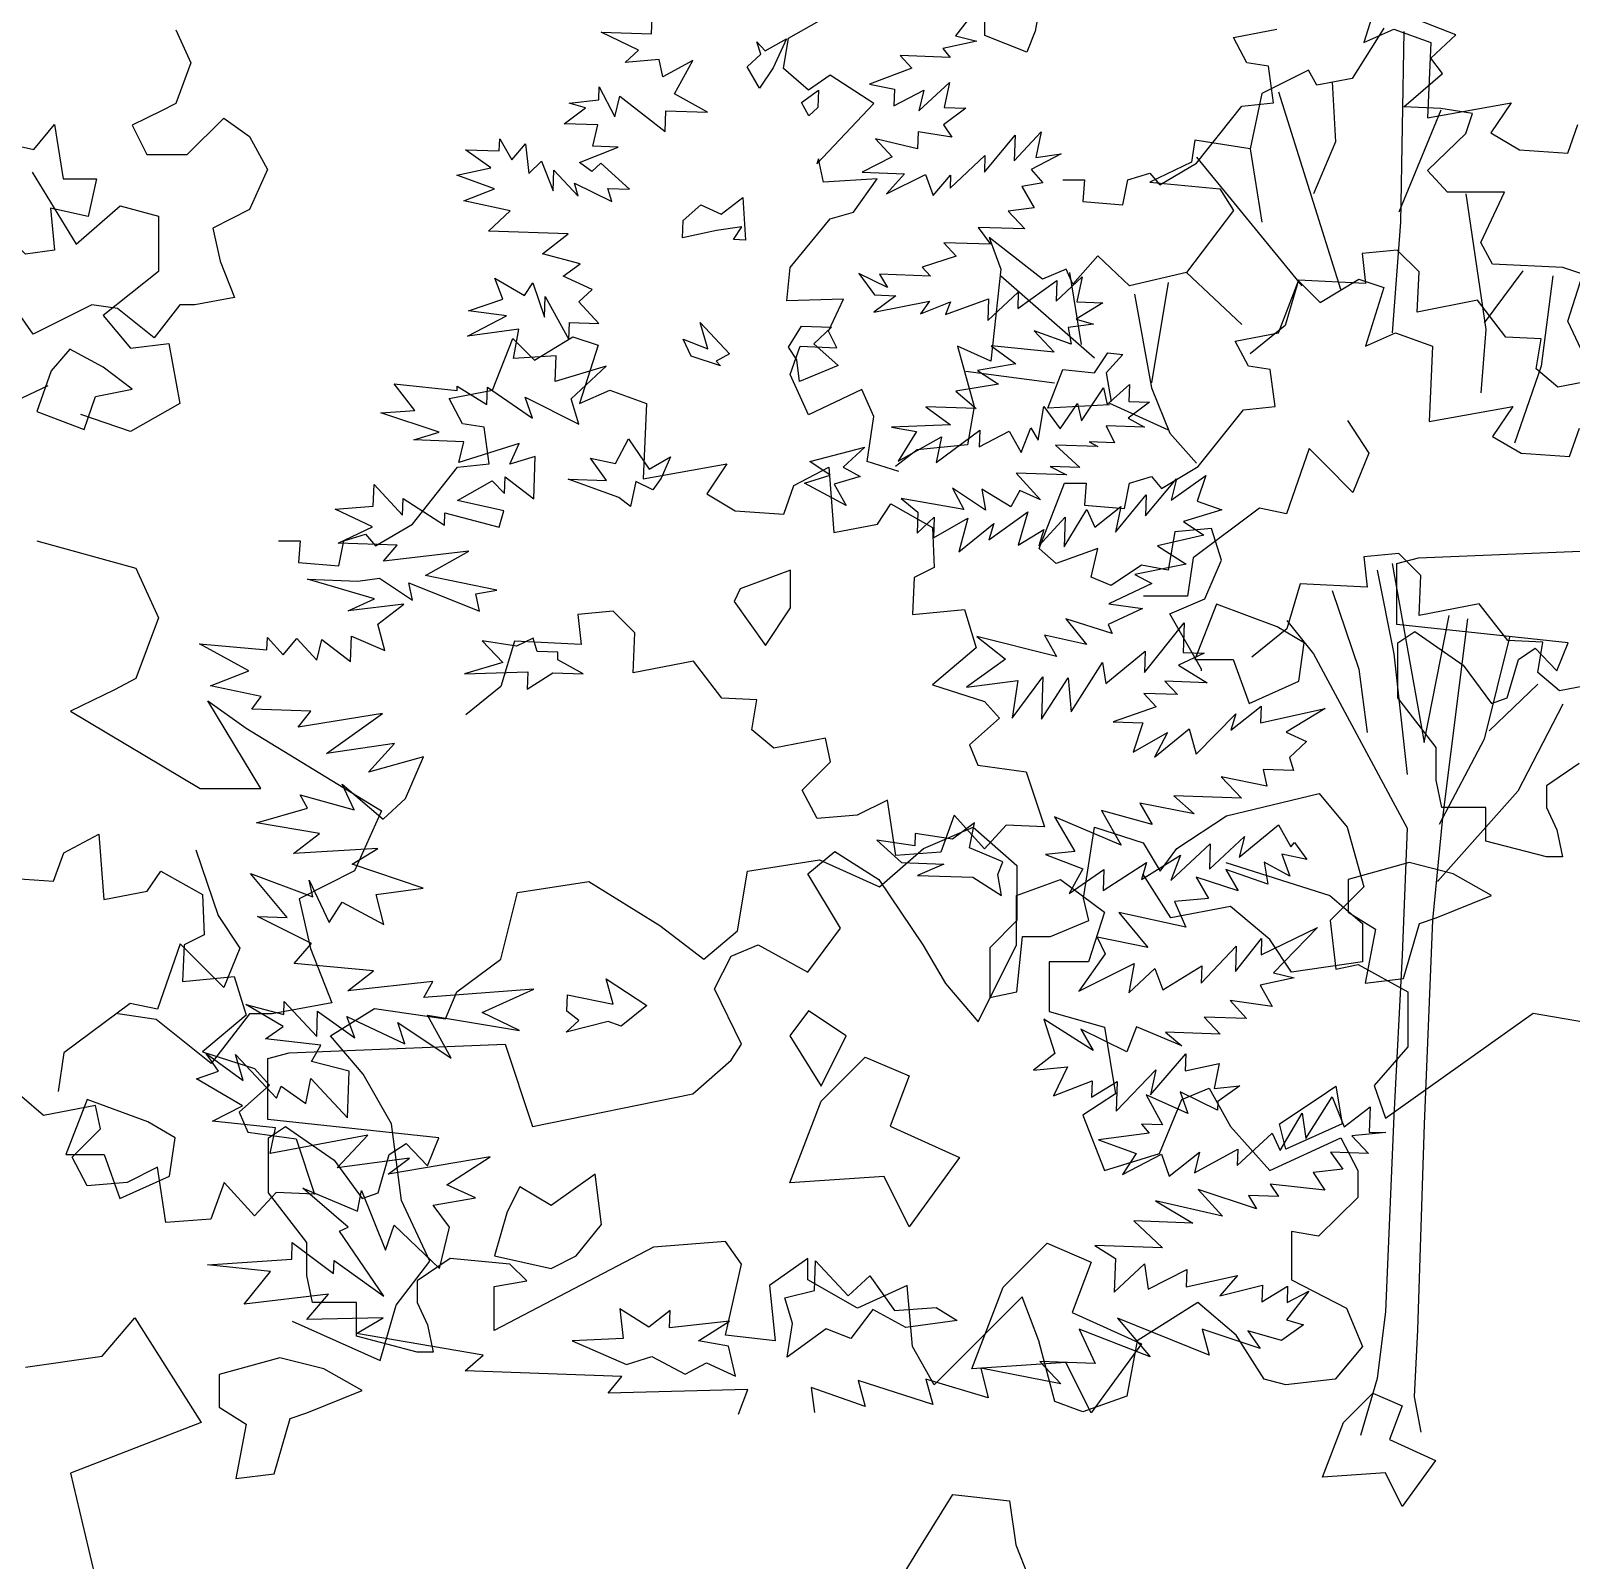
# Model space of a CAD drawing. Header units: inches. Extents: x 11.9 to 85.3, y 21.1 to 37.4.
# Drawn here: x 23.137 to 23.573, y 23.343 to 23.7758 of the extents above; entities that cross this region are included whole.
import ezdxf

# ---------------------------------------------------------------- set-up
doc = ezdxf.new("R2010")
doc.units = ezdxf.units.IN
doc.header["$MEASUREMENT"] = 0
doc.layers.add('CAY', color=94, linetype='Continuous')
doc.layers.add('CAY-3', color=61, linetype='Continuous')

# ---------------------------------------------------------------- blocks, each defined once
blk = doc.blocks.new('A$C76451831')
at = {"layer": 'CAY'}
for p, q in [((3764.02, 1772.81), (3822.39, 1786.97)), ((3822.39, 1786.97), (3840.08, 1765.74)), ((3732.77, 1752.17), (3764.02, 1772.81)), ((3572.98, 1752.17), (3604.23, 1765.74)), ((3604.23, 1765.74), (3631.94, 1741.55)), ((3673.8, 1720.91), (3680.88, 1765.74)), ((3680.88, 1765.74), (3711.54, 1755.71)), ((3840.08, 1765.74), (3850.69, 1727.98)), ((3545.27, 1727.98), (3572.98, 1752.17)), ((3711.54, 1755.71), (3722.15, 1738.01)), ((3722.15, 1738.01), (3732.77, 1752.17)), ((3462.13, 1738.01), (3507.53, 1745.09)), ((3507.53, 1745.09), (3545.27, 1727.98)), ((3631.94, 1741.55), (3631.94, 1706.75)), ((3317.08, 1724.45), (3361.89, 1731.52)), ((3361.89, 1731.52), (3406.71, 1703.8)), ((3455.64, 1700.26), (3462.13, 1738.01)), ((3306.47, 1682.57), (3317.08, 1724.45)), ((3677.34, 1706.75), (3673.8, 1720.91)), ((3850.69, 1727.98), (3829.46, 1706.75)), ((3406.71, 1703.8), (3434.42, 1682.57)), ((3434.42, 1682.57), (3455.64, 1700.26)), ((3631.94, 1706.75), (3614.84, 1689.64)), ((3653.17, 1696.72), (3677.34, 1706.75)), ((3829.46, 1706.75), (3833, 1676.08)), ((3631.94, 1661.92), (3635.48, 1696.72)), ((3635.48, 1696.72), (3653.17, 1696.72)), ((3278.76, 1661.92), (3306.47, 1682.57)), ((3614.84, 1689.64), (3614.84, 1658.38)), ((3833, 1676.08), (3847.15, 1679.03)), ((3847.15, 1679.03), (3878.4, 1661.92)), ((3271.68, 1644.81), (3278.76, 1661.92)), ((3614.84, 1658.38), (3631.94, 1661.92)), ((3878.4, 1661.92), (3878.4, 1627.12)), ((3199.16, 1634.2), (3226.87, 1651.3)), ((3226.87, 1651.3), (3271.68, 1644.81)), ((3864.25, 1582.29), (3957.41, 1648.35)), ((3957.41, 1648.35), (4019.91, 1637.74)), ((3219.8, 1610.01), (3199.16, 1634.2)), ((3878.4, 1627.12), (3857.18, 1602.93)), ((3237.48, 1578.75), (3219.8, 1610.01)), ((3857.18, 1602.93), (3864.25, 1582.29)), ((3243.97, 1530.38), (3237.48, 1578.75)), ((3261.66, 1492.04), (3243.97, 1530.38)), ((3240.43, 1464.32), (3261.66, 1492.04)), ((3230.41, 1429.51), (3240.43, 1464.32)), ((3055.17, 1432.3), (3075.81, 1456.49)), ((3075.81, 1456.49), (3117.67, 1390.42)), ((3174.98, 1454.29), (3230.41, 1429.51)), ((3006.82, 1425.22), (3055.17, 1432.3)), ((3117.67, 1390.42), (3035.12, 1358.57)), ((3035.12, 1358.57), (3052.22, 1286.61)), ((5548, 886.89), (5533.78, 868.8)), ((5342.14, 870.05), (5342.52, 880.92)), ((5042.37, 872.71), (5051.8, 851.87)), ((5310.45, 871.16), (5342.14, 870.05)), ((5334.08, 859.91), (5310.45, 871.16)), ((5547.26, 865.61), (5525.8, 860.92)), ((5533.78, 868.8), (5547.26, 865.61)), ((5325.65, 852.04), (5334.08, 859.91)), ((5498.9, 856.42), (5506.33, 848.45)), ((5530.59, 855.31), (5498.9, 856.42)), ((5525.8, 860.92), (5530.59, 855.31)), ((5051.8, 851.87), (5042.37, 826.31)), ((5347.01, 854.01), (5325.65, 852.04)), ((5349.35, 843.05), (5347.01, 854.01)), ((5368.29, 853.27), (5349.35, 843.05)), ((5356.68, 832.37), (5368.29, 853.27)), ((5506.33, 848.45), (5479.7, 838.5)), ((5308.97, 828.6), (5309.25, 836.75)), ((5309.25, 836.75), (5319.01, 817.82)), ((5479.7, 838.5), (5495.44, 835.23)), ((5510.83, 821.55), (5530.03, 839.46)), ((5530.03, 839.46), (5526.76, 823.71)), ((5042.37, 826.31), (5033.32, 821.59)), ((5290.32, 826.53), (5308.97, 828.6)), ((5300.63, 823.45), (5290.32, 826.53)), ((5319.01, 817.82), (5322.19, 830.85)), ((5322.19, 830.85), (5350.86, 808.55)), ((5377.57, 820.76), (5356.68, 832.37)), ((5495.44, 835.23), (5495.08, 824.82)), ((5495.08, 824.82), (5514, 834.58)), ((5514, 834.58), (5510.83, 821.55)), ((5033.32, 821.59), (5014.85, 812.55)), ((5049.44, 794.06), (5072.63, 816.87)), ((5072.63, 816.87), (5088.75, 805.47)), ((5287.14, 813.49), (5300.63, 823.45)), ((5350.86, 808.55), (5351.32, 821.68)), ((5351.32, 821.68), (5377.57, 820.76)), ((5540.34, 823.24), (5526.38, 812.84)), ((5526.76, 823.71), (5540.34, 823.24)), ((5014.85, 812.55), (5023.89, 794.06)), ((5308.42, 812.75), (5287.14, 813.49)), ((5305.23, 799.26), (5308.42, 812.75)), ((5510.37, 808.42), (5509.99, 797.55)), ((5531.55, 804.96), (5510.37, 808.42)), ((5526.38, 812.84), (5531.55, 804.96)), ((5552.08, 782.93), (5571.47, 806.28)), ((5570.9, 789.98), (5587.86, 808.43)), ((5571.47, 806.28), (5570.9, 789.98)), ((5587.86, 808.43), (5584.57, 792.23)), ((5088.75, 805.47), (5100.15, 784.63)), ((5240.86, 785.64), (5224.94, 797.08)), ((5224.94, 797.08), (5246.21, 796.33)), ((5246.21, 796.33), (5246.48, 804.03)), ((5246.48, 804.03), (5254.17, 790.62)), ((5254.17, 790.62), (5262.68, 800.75)), ((5262.68, 800.75), (5264.75, 782.09)), ((5296.71, 789.13), (5321.07, 798.71)), ((5321.07, 798.71), (5305.23, 799.26)), ((5509.99, 797.55), (5483.48, 803.92)), ((5483.48, 803.92), (5493.96, 792.67)), ((5023.89, 794.06), (5049.44, 794.06)), ((5264.75, 782.09), (5272.73, 789.97)), ((5272.73, 789.97), (5280.23, 771.12)), ((5304.67, 783.41), (5296.71, 789.13)), ((5310.29, 788.66), (5304.67, 783.41)), ((5328.3, 772.16), (5310.29, 788.66)), ((5493.96, 792.67), (5475.04, 782.9)), ((5530.42, 772.81), (5552.44, 793.35)), ((5552.44, 793.35), (5552.08, 782.93)), ((5600.51, 794.39), (5581.59, 784.62)), ((5584.57, 792.23), (5600.51, 794.39)), ((4951.7, 782.9), (4979.41, 737.48)), ((5100.15, 784.63), (5088.75, 759.46)), ((5219.39, 780.95), (5240.86, 785.64)), ((5243.11, 772.42), (5219.39, 780.95)), ((5280.23, 771.12), (5280.68, 784.25)), ((5280.68, 784.25), (5295.97, 767.85)), ((5475.04, 782.9), (5501.74, 781.97)), ((5501.74, 781.97), (5490.42, 769.22)), ((5490.42, 769.22), (5514.87, 781.51)), ((5514.87, 781.51), (5519.84, 768.19)), ((5519.84, 768.19), (5530.71, 780.96)), ((5530.71, 780.96), (5530.42, 772.81)), ((5581.59, 784.62), (5589, 776.2)), ((5223.82, 764.93), (5243.11, 772.42)), ((5295.97, 767.85), (5293.54, 776.09)), ((5293.54, 776.09), (5317.15, 764.39)), ((5314.72, 772.64), (5328.3, 772.16)), ((5317.15, 764.39), (5314.72, 772.64)), ((5589, 776.2), (5575.78, 773.95)), ((5575.78, 773.95), (5583.47, 760.53)), ((4979.41, 737.48), (5007.12, 761.66)), ((5007.12, 761.66), (5031.3, 755.18)), ((5088.75, 759.46), (5065.56, 747.66)), ((5253.05, 758.47), (5223.82, 764.93)), ((5239.46, 745.8), (5253.05, 758.47)), ((5583.47, 760.53), (5567.08, 758.38)), ((5567.08, 758.38), (5577.56, 747.14)), ((5031.3, 755.18), (5031.3, 720.37)), ((5577.56, 747.14), (5548.14, 748.16)), ((5548.14, 748.16), (5555.93, 737.47)), ((5065.56, 747.66), (5070.27, 726.82)), ((5289.7, 744.04), (5239.46, 745.8)), ((5273.4, 731.46), (5289.7, 744.04)), ((5526.51, 738.49), (5534.37, 730.06)), ((5555.93, 737.47), (5526.51, 738.49)), ((5297.2, 725.19), (5273.4, 731.46)), ((5534.37, 730.06), (5512.83, 723.1)), ((5031.3, 720.37), (4996.51, 692.65)), ((5070.27, 726.82), (5079.31, 704.01)), ((5286.51, 717.41), (5297.2, 725.19)), ((5472.81, 719.06), (5482.76, 705.57)), ((5491.08, 710.26), (5472.81, 719.06)), ((5512.83, 723.1), (5518.07, 717.48)), ((4952.35, 680.81), (4931.52, 710.7)), ((5248.39, 702.87), (5243.42, 716.19)), ((5243.42, 716.19), (5262.06, 705.11)), ((5262.06, 705.11), (5267.32, 713.09)), ((5267.32, 713.09), (5274.73, 691.52)), ((5304.79, 709.06), (5286.51, 717.41)), ((5296.36, 701.2), (5304.79, 709.06)), ((5518.07, 717.48), (5485.93, 718.6)), ((5485.93, 718.6), (5491.08, 710.26)), ((5573.09, 696.97), (5597.73, 714.7)), ((5597.27, 701.57), (5613.66, 716.86)), ((5597.73, 714.7), (5597.27, 701.57)), ((5613.66, 716.86), (5610.39, 701.11)), ((4989.3, 699.29), (4952.35, 680.81)), ((5005.42, 696.93), (4989.3, 699.29)), ((5044.72, 699.29), (5028.61, 678.45)), ((5054.16, 699.29), (5044.72, 699.29)), ((5079.31, 704.01), (5054.16, 699.29)), ((5226.83, 695.46), (5248.39, 702.87)), ((5274.73, 691.52), (5275.19, 704.66)), ((5275.19, 704.66), (5290.09, 677.39)), ((5309.03, 687.61), (5296.36, 701.2)), ((5496.34, 705.09), (5482.38, 694.7)), ((5482.38, 694.7), (5517.52, 701.63)), ((5482.76, 705.57), (5496.34, 705.09)), ((5517.52, 701.63), (5511.8, 693.67)), ((5511.8, 693.67), (5530.64, 701.17)), ((5527.64, 693.12), (5554.72, 703.05)), ((5530.64, 701.17), (5527.64, 693.12)), ((5554.25, 689.47), (5573.45, 707.39)), ((5554.72, 703.05), (5554.25, 689.47)), ((5573.45, 707.39), (5573.09, 696.97)), ((5626.69, 700.54), (5610.01, 690.24)), ((5610.39, 701.11), (5626.69, 700.54)), ((4996.51, 692.65), (5013.61, 672.01)), ((5028.61, 678.45), (5005.42, 696.93)), ((5226.28, 679.62), (5250.74, 692.36)), ((5250.74, 692.36), (5226.83, 695.46)), ((5610.01, 690.24), (5620.78, 687.15)), ((5258.6, 683.93), (5226.28, 679.62)), ((5255.24, 665.46), (5258.6, 683.93)), ((5290.09, 677.39), (5290.47, 688.25)), ((5290.47, 688.25), (5309.03, 687.61)), ((5606.74, 674.49), (5583.48, 683.01)), ((5583.48, 683.01), (5596.14, 669.42)), ((5620.78, 687.15), (5604.85, 684.98)), ((5604.85, 684.98), (5606.74, 674.49)), ((5013.61, 672.01), (5037.78, 674.95)), ((5037.78, 674.95), (5044.86, 637.2)), ((5596.14, 669.42), (5556.41, 673.53)), ((5556.41, 673.53), (5571.87, 662.11)), ((5282.04, 667.24), (5255.24, 665.46)), ((5281.47, 650.94), (5282.04, 667.24)), ((5313.53, 660.7), (5281.47, 650.94)), ((5291.51, 640.16), (5313.53, 660.7)), ((5571.87, 662.11), (5547.71, 657.97)), ((5547.71, 657.97), (5561, 649.34)), ((4917.76, 627.72), (4961.78, 648.56)), ((5179.91, 649.5), (5219.64, 645.39)), ((5192.92, 632.73), (5179.91, 649.5)), ((5219.64, 645.39), (5219.74, 648.11)), ((5219.74, 648.11), (5238.37, 636.58)), ((5238.37, 636.58), (5238.75, 647.45)), ((5238.75, 647.45), (5267.07, 627.87)), ((5262.55, 641.18), (5296.39, 624.13)), ((5267.07, 627.87), (5262.55, 641.18)), ((5561, 649.34), (5534.11, 644.84)), ((5534.11, 644.84), (5546.87, 633.97)), ((5613.22, 626.21), (5627.08, 647.03)), ((5627.08, 647.03), (5629.44, 636.52)), ((5629.44, 636.52), (5643.47, 649.18)), ((5643.47, 649.18), (5643.09, 638.31)), ((5044.86, 637.2), (5013.61, 619.51)), ((5171.57, 631.21), (5192.92, 632.73)), ((5296.39, 624.13), (5291.51, 640.16)), ((5515.19, 635.07), (5530.65, 623.65)), ((5546.87, 633.97), (5515.19, 635.07)), ((5586.05, 614.01), (5589.51, 635.2)), ((5589.51, 635.2), (5599.9, 621.24)), ((5599.9, 621.24), (5610.88, 637.17)), ((5610.88, 637.17), (5613.22, 626.21)), ((5656.22, 637.86), (5642.73, 627.9)), ((5643.09, 638.31), (5656.22, 637.86)), ((5013.61, 619.51), (4982.36, 630.13)), ((5208.3, 619.04), (5171.57, 631.21)), ((5530.65, 623.65), (5493.44, 622.23)), ((5493.44, 622.23), (5509.21, 619.42)), ((5575.36, 606.23), (5581.34, 621.88)), ((5581.34, 621.88), (5586.05, 614.01)), ((5628.96, 622.94), (5634.03, 612.34)), ((5652.95, 622.1), (5628.96, 622.94)), ((5642.73, 627.9), (5652.95, 622.1)), ((5192.27, 614.16), (5208.3, 619.04)), ((5223.95, 613.06), (5192.27, 614.16)), ((5220.78, 600.02), (5223.95, 613.06)), ((5509.21, 619.42), (5497.68, 600.78)), ((5497.68, 600.78), (5524.95, 616.15)), ((5521.67, 599.94), (5549.11, 620.29)), ((5524.95, 616.15), (5521.67, 599.94)), ((5549.11, 620.29), (5548.75, 609.88)), ((5548.75, 609.88), (5567.67, 619.64)), ((5567.67, 619.64), (5575.36, 606.23)), ((5618.19, 612.89), (5623.52, 609.98)), ((5634.03, 612.34), (5618.19, 612.89)), ((5258.8, 611.84), (5220.78, 600.02)), ((5252.91, 598.9), (5258.8, 611.84)), ((5268.94, 603.78), (5252.91, 598.9)), ((5268.01, 577.07), (5268.94, 603.78)), ((5596.82, 610.92), (5612.19, 596.78)), ((5623.52, 609.98), (5596.82, 610.92)), ((5603.87, 592.08), (5572.18, 593.19)), ((5572.18, 593.19), (5587.46, 576.34)), ((5612.19, 596.78), (5593.63, 597.43)), ((5593.63, 597.43), (5603.87, 592.08)), ((5166.8, 572.44), (5167.27, 586.02)), ((5167.27, 586.02), (5185.18, 566.81)), ((5219.94, 576.02), (5241.67, 588.41)), ((5241.67, 588.41), (5249.55, 580.43)), ((5249.55, 580.43), (5249.91, 590.84)), ((5249.91, 590.84), (5268.01, 577.07)), ((5552.79, 569.84), (5531.98, 583.71)), ((5531.98, 583.71), (5539.21, 570.31)), ((5568.73, 572), (5550.53, 583.07)), ((5550.53, 583.07), (5552.79, 569.84)), ((5653.72, 566.32), (5673.11, 589.67)), ((5669.92, 576.18), (5691.77, 591.73)), ((5673.11, 589.67), (5669.92, 576.18)), ((5691.77, 591.73), (5686.22, 575.61)), ((5185.18, 566.81), (5185.54, 577.23)), ((5185.54, 577.23), (5211.69, 560.45)), ((5249.17, 569.56), (5219.94, 576.02)), ((5499.57, 577.14), (5510.15, 568.61)), ((5539.21, 570.31), (5499.57, 577.14)), ((5574.52, 582.23), (5568.73, 572)), ((5587.46, 576.34), (5574.52, 582.23)), ((5634.78, 556.1), (5654.18, 579.45)), ((5654.18, 579.45), (5653.72, 566.32)), ((5686.22, 575.61), (5701.88, 570.07)), ((5142.71, 570.56), (5166.8, 572.44)), ((5166.34, 559.31), (5142.71, 570.56)), ((5211.69, 560.45), (5211.96, 568.14)), ((5211.96, 568.14), (5246.09, 559.24)), ((5246.09, 559.24), (5249.17, 569.56)), ((5510.15, 568.61), (5509.69, 555.48)), ((5509.69, 555.48), (5520.47, 565.53)), ((5520.47, 565.53), (5520.01, 552.4)), ((5520.01, 552.4), (5541.74, 564.79)), ((5541.74, 564.79), (5536.02, 543.68)), ((5554.86, 551.18), (5579.49, 568.91)), ((5579.49, 568.91), (5573.32, 547.82)), ((5586.44, 547.36), (5602.93, 565.37)), ((5602.29, 546.81), (5616.7, 570.33)), ((5602.93, 565.37), (5602.29, 546.81)), ((5616.7, 570.33), (5621.75, 559.27)), ((5621.75, 559.27), (5638.07, 572.3)), ((5638.07, 572.3), (5634.78, 556.1)), ((5701.88, 570.07), (5677.61, 562.76)), ((5144.69, 549.18), (5166.34, 559.31)), ((5536.02, 543.68), (5557.94, 561.5)), ((5557.94, 561.5), (5554.86, 551.18)), ((5573.32, 547.82), (5589.52, 557.68)), ((5589.52, 557.68), (5586.44, 547.36)), ((5690.45, 554.15), (5661.22, 547.47)), ((5677.61, 562.76), (5690.45, 554.15)), ((5181.8, 547.89), (5144.69, 549.18)), ((5173.29, 537.76), (5181.8, 547.89)), ((5226.98, 544.04), (5173.29, 537.76)), ((5199.71, 528.68), (5226.98, 544.04)), ((5661.22, 547.47), (5679.4, 535.95)), ((5679.4, 535.95), (5646.99, 529.38)), ((5683.65, 539.8), (5680.11, 515.62)), ((5125.31, 526.29), (5156.99, 525.18)), ((5167.47, 513.94), (5125.31, 526.29)), ((5156.99, 525.18), (5170.65, 526.97)), ((5170.65, 526.97), (5191.46, 513.1)), ((5244.7, 519.4), (5199.71, 528.68)), ((5646.99, 529.38), (5657.66, 523.56)), ((5189.12, 524.06), (5233.82, 506.18)), ((5191.46, 513.1), (5189.12, 524.06)), ((5231.48, 517.14), (5244.7, 519.4)), ((5233.82, 506.18), (5231.48, 517.14)), ((5657.66, 523.56), (5630.49, 510.91)), ((5680.11, 515.62), (5652.4, 515.62)), ((5150.9, 506.35), (5167.47, 513.94)), ((5185.94, 510.57), (5150.9, 506.35)), ((5169.64, 497.99), (5185.94, 510.57)), ((5651.68, 507.91), (5630.03, 497.78)), ((5630.49, 510.91), (5651.68, 507.91)), ((5174.04, 481.52), (5169.64, 497.99)), ((5632.55, 492.25), (5603.42, 501.43)), ((5603.42, 501.43), (5616.44, 485.11)), ((5630.03, 497.78), (5632.55, 492.25)), ((5652.99, 467.51), (5678.1, 498.82)), ((5678.1, 498.82), (5677.45, 480.26)), ((5099.74, 481.85), (5100.01, 489.54)), ((5100.01, 489.54), (5110.05, 478.77)), ((5110.05, 478.77), (5118.57, 488.9)), ((5118.57, 488.9), (5131.23, 475.31)), ((5131.23, 475.31), (5134.41, 488.34)), ((5134.41, 488.34), (5152.5, 474.56)), ((5152.5, 474.56), (5153.06, 490.41)), ((5153.06, 490.41), (5174.04, 481.52)), ((5597.6, 477.61), (5547.29, 490.25)), ((5547.29, 490.25), (5565.37, 476.01)), ((5589.92, 491.02), (5597.6, 477.61)), ((5616.44, 485.11), (5589.92, 491.02)), ((5057.27, 485.6), (5099.74, 481.85)), ((5088.4, 468.64), (5057.27, 485.6)), ((5565.37, 476.01), (5540.74, 458.29)), ((5628.73, 460.65), (5653.46, 481.1)), ((5653.46, 481.1), (5652.99, 467.51)), ((5690.58, 479.8), (5674.45, 472.2)), ((5677.45, 480.26), (5690.58, 479.8)), ((5064.05, 459.07), (5088.4, 468.64)), ((5606.81, 442.83), (5626.47, 473.88)), ((5626.47, 473.88), (5628.73, 460.65)), ((5674.45, 472.2), (5692.64, 461.14)), ((5096, 452.51), (5064.05, 459.07)), ((5540.74, 458.29), (5573.06, 462.6)), ((5569.51, 438.7), (5589, 464.76)), ((5573.06, 462.6), (5569.51, 438.7)), ((5589, 464.76), (5588.07, 438.05)), ((5588.07, 438.05), (5604.84, 464.21)), ((5604.84, 464.21), (5606.81, 442.83)), ((5665.94, 462.08), (5673.8, 453.64)), ((5692.64, 461.14), (5665.94, 462.08)), ((5062.55, 449.63), (5086.72, 432.52)), ((5090.28, 444.55), (5096, 452.51)), ((5652.53, 454.38), (5660.39, 445.95)), ((5673.8, 453.64), (5652.53, 454.38)), ((5127.39, 443.26), (5090.28, 444.55)), ((5119.34, 433.11), (5127.39, 443.26)), ((5172.65, 441.67), (5119.34, 433.11)), ((5137.34, 416.61), (5172.65, 441.67)), ((5660.39, 445.95), (5633.33, 436.47)), ((5685.63, 416.05), (5710.54, 441.48)), ((5707.46, 431.16), (5726.57, 446.36)), ((5710.54, 441.48), (5707.46, 431.16)), ((5726.57, 446.36), (5726.2, 435.94)), ((5726.2, 435.94), (5766.85, 444.95)), ((5766.85, 444.95), (5742.31, 429.94)), ((5633.33, 436.47), (5651.88, 435.82)), ((5651.88, 435.82), (5645.8, 417.45)), ((5645.8, 417.45), (5667.53, 429.83)), ((5659.29, 414.25), (5681.21, 432.08)), ((5667.53, 429.83), (5659.29, 414.25)), ((5681.21, 432.08), (5685.63, 416.05)), ((5742.31, 429.94), (5755.24, 424.05)), ((5180.15, 422.83), (5137.34, 416.61)), ((5163.66, 404.81), (5180.15, 422.83)), ((5755.24, 424.05), (5744.47, 414)), ((5198.44, 414.48), (5163.66, 404.81)), ((5187.1, 388.13), (5198.44, 414.48)), ((5744.47, 414), (5746.9, 405.75)), ((5701.45, 401.9), (5714.12, 388.31)), ((5730.24, 395.91), (5701.45, 401.9)), ((5746.9, 405.75), (5727.89, 406.42)), ((5727.89, 406.42), (5730.24, 395.91)), ((5120.57, 390.45), (5154.68, 381.1)), ((5125.26, 382.13), (5120.57, 390.45)), ((5154.68, 381.1), (5147.08, 397.23)), ((5147.08, 397.23), (5173.04, 375.02)), ((5714.12, 388.31), (5671.57, 389.8)), ((5671.57, 389.8), (5684.32, 378.47)), ((5093.21, 372.82), (5125.26, 382.13)), ((5171.94, 380.31), (5154.84, 342.56)), ((5173.04, 375.02), (5187.1, 388.13)), ((5625.93, 380.51), (5638.32, 358.77)), ((5657.8, 371.69), (5625.93, 380.51)), ((5650.11, 385.11), (5657.8, 371.69)), ((5684.32, 378.47), (5650.11, 385.11)), ((5132.85, 366), (5093.21, 372.82)), ((5596.34, 376.56), (5609.18, 354.8)), ((5638.32, 358.77), (5596.34, 376.56)), ((5712.82, 351.18), (5737.55, 371.63)), ((5737.55, 371.63), (5745.22, 357.76)), ((5116.55, 353.42), (5132.85, 366)), ((5669.71, 336.37), (5694.53, 359.53)), ((5693.98, 343.68), (5715.99, 364.22)), ((5694.53, 359.53), (5693.98, 343.68)), ((5715.99, 364.22), (5712.82, 351.18)), ((5745.22, 357.76), (5747.58, 360.4)), ((5747.58, 360.4), (5755.36, 349.7)), ((5169.68, 356.55), (5116.55, 353.42)), ((5153.48, 346.69), (5169.68, 356.55)), ((5609.18, 354.8), (5590.52, 352.74)), ((5590.52, 352.74), (5614.23, 343.75)), ((5651.15, 337.02), (5675.71, 352.48)), ((5675.71, 352.48), (5669.71, 336.37)), ((5755.36, 349.7), (5739.62, 352.97)), ((5739.62, 352.97), (5744.58, 339.2)), ((5112.43, 313.22), (5089.38, 340.77)), ((5089.38, 340.77), (5128.75, 326.25)), ((5154.84, 342.56), (5120.06, 324.86)), ((5198.26, 331.53), (5153.48, 346.69)), ((5614.23, 343.75), (5605.53, 328.18)), ((5605.53, 328.18), (5627.35, 343.29)), ((5626.89, 330.16), (5654.25, 347.79)), ((5627.35, 343.29), (5626.89, 330.16)), ((5654.25, 347.79), (5651.15, 337.02)), ((5730.81, 334.24), (5704.39, 343.32)), ((5704.39, 343.32), (5712.08, 329.9)), ((5744.58, 339.2), (5728.57, 347.91)), ((5728.57, 347.91), (5730.81, 334.24)), ((5126.39, 336.76), (5139.05, 310.02)), ((5128.75, 326.25), (5126.39, 336.76)), ((5168.67, 327.57), (5198.26, 331.53)), ((5712.08, 329.9), (5685.64, 338.53)), ((5685.64, 338.53), (5693.33, 325.12)), ((5120.06, 324.86), (5127.13, 293.6)), ((5139.05, 310.02), (5147.21, 322.88)), ((5147.21, 322.88), (5173.45, 308.82)), ((5173.45, 308.82), (5168.67, 327.57)), ((5693.33, 325.12), (5671.96, 323.14)), ((5671.96, 323.14), (5679.1, 307.03)), ((5093.87, 313.86), (5112.43, 313.22)), ((5127.72, 296.82), (5093.87, 313.86)), ((5636.83, 316.21), (5655.1, 294.27)), ((5679.1, 307.03), (5636.83, 316.21)), ((5726.53, 289.51), (5762.02, 306.85)), ((5762.02, 306.85), (5734.29, 278.35)), ((5116.85, 284.05), (5127.72, 296.82)), ((5127.13, 293.6), (5140.69, 259.39)), ((5623.15, 300.82), (5628.22, 290.22)), ((5655.1, 294.27), (5623.15, 300.82)), ((5688.75, 271.78), (5710.86, 295.04)), ((5710.31, 279.19), (5726.89, 299.92)), ((5710.86, 295.04), (5710.31, 279.19)), ((5726.89, 299.92), (5726.53, 289.51)), ((5166.99, 279.58), (5116.85, 284.05)), ((5628.22, 290.22), (5611.54, 266.77)), ((5611.54, 266.77), (5646.58, 284.14)), ((5646.58, 284.14), (5643.22, 265.67)), ((5664.59, 267.64), (5689.13, 282.65)), ((5689.13, 282.65), (5688.75, 271.78)), ((5150.69, 267), (5166.99, 279.58)), ((5204.37, 272.83), (5150.69, 267)), ((5198.57, 262.61), (5204.37, 272.83)), ((5643.22, 265.67), (5659.62, 280.96)), ((5659.62, 280.96), (5664.59, 267.64)), ((5747.32, 275.18), (5725.86, 270.49)), ((5734.29, 278.35), (5747.32, 275.18)), ((5268.09, 267.89), (5198.57, 262.61)), ((5235.4, 253.16), (5268.09, 267.89)), ((5725.86, 270.49), (5733.55, 257.07)), ((5110.03, 244.39), (5086.5, 258.36)), ((5086.5, 258.36), (5110.3, 252.09)), ((5140.69, 259.39), (5102.96, 252.31)), ((5110.3, 252.09), (5110.58, 260.24)), ((5110.58, 260.24), (5131.11, 238.22)), ((5131.11, 238.22), (5131.66, 254.07)), ((5131.66, 254.07), (5155.1, 237.38)), ((5259.03, 241.91), (5235.4, 253.16)), ((5733.55, 257.07), (5706.94, 260.72)), ((5706.94, 260.72), (5717.43, 249.48)), ((5029.84, 248.77), (5005.67, 252.31)), ((5064.63, 221.05), (5029.84, 248.77)), ((5088.81, 252.31), (5064.63, 221.05)), ((5102.96, 252.31), (5088.81, 252.31)), ((5098.88, 236.62), (5110.03, 244.39)), ((5155.1, 237.38), (5150.12, 250.7)), ((5150.12, 250.7), (5186.68, 233.56)), ((5186.68, 233.56), (5182.16, 246.86)), ((5182.16, 246.86), (5215.82, 224.38)), ((5200.91, 251.65), (5259.03, 241.91)), ((5215.82, 224.38), (5200.91, 251.65)), ((5620.65, 229.28), (5589.62, 248.95)), ((5589.62, 248.95), (5596.57, 227.4)), ((5647.91, 244.2), (5641.92, 228.54)), ((5676.5, 232.32), (5647.91, 244.2)), ((5717.43, 249.48), (5690.72, 250.41)), ((5690.72, 250.41), (5700.77, 239.63)), ((5133.64, 232.69), (5098.88, 236.62)), ((5641.92, 228.54), (5612.96, 242.7)), ((5612.96, 242.7), (5620.65, 229.28)), ((5700.77, 239.63), (5666.37, 240.83)), ((5666.37, 240.83), (5676.5, 232.32)), ((5069.17, 216.35), (5061.4, 227.51)), ((5061.4, 227.51), (5084.82, 210.37)), ((5079.96, 226.86), (5105.73, 199.21)), ((5084.82, 210.37), (5079.96, 226.86)), ((5127.84, 222.47), (5133.64, 232.69)), ((5596.57, 227.4), (5583.06, 216.99)), ((5656.83, 201.27), (5679.04, 227.24)), ((5679.04, 227.24), (5678.66, 216.38)), ((5055.4, 211.39), (5069.17, 216.35)), ((5151.64, 216.19), (5127.84, 222.47)), ((5150.61, 186.76), (5151.64, 216.19)), ((5583.06, 216.99), (5604.43, 218.97)), ((5604.43, 218.97), (5595.64, 200.69)), ((5635.18, 191.15), (5660.1, 217.02)), ((5660.1, 217.02), (5656.83, 201.27)), ((5678.66, 216.38), (5700.12, 221.07)), ((5700.12, 221.07), (5696.85, 205.31)), ((5084.27, 194.52), (5055.4, 211.39)), ((5105.73, 199.21), (5108.71, 206.81)), ((5108.71, 206.81), (5124.19, 195.85)), ((5124.19, 195.85), (5127.46, 211.6)), ((5127.46, 211.6), (5150.61, 186.76)), ((5595.64, 200.69), (5619.99, 210.27)), ((5619.99, 210.27), (5619.62, 199.85)), ((5619.62, 199.85), (5635.83, 209.71)), ((5635.83, 209.71), (5635.18, 191.15)), ((5696.85, 205.31), (5713.22, 207.01)), ((5713.22, 207.01), (5699.28, 197.07)), ((5065.35, 184.75), (5084.27, 194.52)), ((5654.12, 201.37), (5664.33, 182.42)), ((5680.44, 189.57), (5654.12, 201.37)), ((5699.09, 191.64), (5675.48, 203.34)), ((5675.48, 203.34), (5680.44, 189.57)), ((5699.28, 197.07), (5699.09, 191.64)), ((5754.66, 173.83), (5771.43, 199.99)), ((5771.43, 199.99), (5778.93, 181.14)), ((5105.08, 180.65), (5065.35, 184.75)), ((5738.54, 166.23), (5752.5, 189.77)), ((5752.5, 189.77), (5754.66, 173.83)), ((5778.93, 181.14), (5795.23, 193.72)), ((5795.23, 193.72), (5794.68, 177.87)), ((5101.8, 164.44), (5105.08, 180.65)), ((5163.37, 175.89), (5101.8, 164.44)), ((5144.07, 155.26), (5163.37, 175.89)), ((5655.99, 177.27), (5624.12, 172.95)), ((5651.21, 182.88), (5655.99, 177.27)), ((5664.33, 182.42), (5651.21, 182.88)), ((5711.47, 156.75), (5733.48, 177.29)), ((5733.48, 177.29), (5738.54, 166.23)), ((5805.09, 177.51), (5783.72, 175.53)), ((5783.72, 175.53), (5794.2, 164.29)), ((5794.68, 177.87), (5805.09, 177.51)), ((5624.12, 172.95), (5647.84, 164.41)), ((5668.64, 150.09), (5687.75, 165.29)), ((5684.58, 152.25), (5711.83, 167.16)), ((5687.75, 165.29), (5684.58, 152.25)), ((5711.83, 167.16), (5711.47, 156.75)), ((5794.2, 164.29), (5770.22, 165.13)), ((5770.22, 165.13), (5778, 154.43)), ((5189.6, 161.37), (5144.07, 155.26)), ((5240.39, 162.32), (5176.11, 151.42)), ((5176.11, 151.42), (5189.6, 161.37)), ((5213.04, 144.69), (5240.39, 162.32)), ((5647.84, 164.41), (5639.22, 151.11)), ((5639.22, 151.11), (5663.68, 163.86)), ((5663.68, 163.86), (5668.64, 150.09)), ((5778, 154.43), (5759.35, 152.36)), ((5759.35, 152.36), (5766.66, 141.22)), ((5150.92, 117.85), (5122.33, 142.42)), ((5122.33, 142.42), (5156.72, 128.07)), ((5156.72, 128.07), (5159.44, 141.12)), ((5159.44, 141.12), (5174.44, 103.42)), ((5204.43, 131.84), (5231.32, 136.34)), ((5231.32, 136.34), (5213.04, 144.69)), ((5723.66, 129.58), (5686.93, 141.74)), ((5686.93, 141.74), (5702.2, 124.89)), ((5737.52, 137.25), (5718.51, 137.92)), ((5718.51, 137.92), (5723.66, 129.58)), ((5766.66, 141.22), (5732.36, 145.14)), ((5732.36, 145.14), (5737.52, 137.25)), ((5214.82, 117.88), (5204.43, 131.84)), ((5702.2, 124.89), (5659.94, 134.52)), ((5659.94, 134.52), (5683.47, 120.56)), ((5145.4, 115.32), (5150.92, 117.85)), ((5174.44, 103.42), (5179.97, 119.1)), ((5179.97, 119.1), (5208.47, 91.81)), ((5208.47, 91.81), (5214.82, 117.88)), ((5646.36, 121.85), (5664.34, 104.9)), ((5683.47, 120.56), (5646.36, 121.85)), ((5115.33, 97.78), (5115.69, 108.2)), ((5115.69, 108.2), (5141.75, 88.7)), ((5173.42, 74.45), (5145.4, 115.32)), ((5062.19, 94.2), (5115.33, 97.78)), ((5621.8, 106.39), (5634.65, 98.23)), ((5664.34, 104.9), (5621.8, 106.39)), ((5634.65, 98.23), (5633.91, 76.95)), ((5101.92, 90.09), (5062.19, 94.2)), ((5085.34, 69.36), (5101.92, 90.09)), ((5141.75, 88.7), (5142.03, 96.85)), ((5142.03, 96.85), (5173.42, 74.45)), ((5633.91, 76.95), (5653.12, 94.87)), ((5653.12, 94.87), (5655.28, 78.93)), ((5655.28, 78.93), (5679.72, 91.22)), ((5679.72, 91.22), (5679.35, 80.35)), ((5679.35, 80.35), (5711.76, 87.38)), ((5711.76, 87.38), (5700.44, 74.63)), ((5700.44, 74.63), (5727.42, 81.39)), ((5727.42, 81.39), (5727.05, 70.98)), ((5727.05, 70.98), (5743.26, 80.84)), ((5743.26, 80.84), (5742.89, 70.43)), ((5138.57, 75.66), (5085.34, 69.36)), ((5124.88, 59.82), (5138.57, 75.66)), ((5756.74, 77.65), (5742.51, 59.56)), ((5742.89, 70.43), (5756.74, 77.65)), ((5172.95, 60.86), (5124.88, 59.82)), ((5156.29, 51.02), (5172.95, 60.86)), ((5693.7, 37.24), (5636.06, 60.56)), ((5636.06, 60.56), (5656.51, 36.27)), ((5742.51, 59.56), (5753.28, 56.46)), ((5236.02, 37.35), (5156.29, 51.02)), ((5656.51, 36.27), (5611.8, 53.7)), ((5611.8, 53.7), (5621.92, 32.04)), ((5726.02, 41.55), (5689.29, 53.71)), ((5689.29, 53.71), (5693.7, 37.24)), ((5739.34, 46.52), (5718.26, 52.7)), ((5718.26, 52.7), (5726.02, 41.55)), ((5753.28, 56.46), (5739.34, 46.52)), ((5224.8, 27.32), (5236.02, 37.35)), ((5621.92, 32.04), (5587.07, 33.25)), ((5587.07, 33.25), (5600.17, 19.2)), ((5323.46, 23.87), (5224.8, 27.32)), ((5314.94, 13.29), (5323.46, 23.87)), ((5472.46, 21.39), (5476.87, 4.92)), ((5519.51, 6.15), (5472.46, 21.39)), ((5515.09, 22.17), (5519.51, 6.15)), ((5554.55, 10.36), (5515.09, 22.17)), ((5600.17, 19.2), (5549.77, 29.12)), ((5549.77, 29.12), (5554.55, 10.36)), ((5402.93, 15.66), (5314.94, 13.29)), ((5396.95, 0), (5402.93, 15.66)), ((5476.87, 4.92), (5442.85, 16.98)), ((5442.85, 16.98), (5445.02, 1.04))]:
    blk.add_line(p, q, dxfattribs=at)
for points in [[(3524.28, 1634.09), (3500.53, 1649.93), (3488.65, 1634.09), (3508.44, 1602.41)], [(3821.2, 1594.49), (3833.07, 1602.41), (3837.03, 1578.65), (3801.4, 1562.8), (3797.44, 1578.65)], [(3369.88, 1515.28), (3365.92, 1546.96), (3338.21, 1527.16), (3318.42, 1539.04), (3310.5, 1523.2), (3302.58, 1495.47), (3338.21, 1487.55), (3354.05, 1495.47)], [(3623.25, 1475.67), (3650.96, 1503.4), (3678.68, 1491.51), (3666.8, 1459.83), (3710.35, 1440.03), (3678.68, 1396.46), (3662.84, 1428.15), (3603.46, 1424.19)], [(3837.84, 1390.32), (3856.31, 1408.81), (3874.79, 1400.89), (3866.87, 1379.76), (3895.9, 1366.56), (3874.79, 1337.52), (3864.23, 1358.64), (3824.64, 1356)], [(3571.79, 1313.29), (3591.58, 1344.98), (3627.21, 1341.01), (3631.17, 1313.29), (3639.09, 1293.49), (3650.96, 1293.49), (3631.17, 1253.88), (3591.58, 1265.76), (3540.12, 1261.8)], [(5552.38, 869.17), (5552.38, 892.93), (5568.21, 887.65), (5589.33, 900.85), (5584.05, 871.81), (5578.77, 858.61)], [(5402.59, 849.35), (5411.02, 857.22), (5408.57, 865.01), (5413.82, 859.39), (5427.23, 867.08), (5418.88, 848.78), (5410.28, 835.94)], [(4915.73, 781.35), (4928.92, 802.48), (4952.68, 797.2), (4965.87, 813.04), (4971.15, 778.71), (4992.27, 778.71), (4986.99, 754.95), (4963.23, 760.23), (4965.87, 733.83), (4947.4, 731.19), (4942.12, 736.47), (4942.12, 760.23), (4915.73, 760.23), (4899.89, 776.07)], [(5401.49, 740.14), (5393.8, 740.41), (5399.06, 748.38), (5383.13, 746.22), (5361.67, 741.53), (5362.05, 752.4), (5373.27, 762.43), (5386.21, 756.54), (5399.71, 766.95)], [(5385.59, 660.91), (5367.22, 666.99), (5362.15, 677.59), (5377.8, 671.61), (5372.94, 688.09), (5391.29, 668.41), (5382.97, 663.72)], [(5433.75, 664.66), (5428.59, 672.55), (5436.76, 685.87), (5455.77, 685.2), (5444.52, 674.72), (5459.91, 661.03), (5435.54, 651)], [(4975.54, 671.37), (4963.75, 657.61), (4954.71, 632.05), (4984.58, 620.64), (4991.66, 641.49), (5014.85, 646.2), (4996.37, 659.97)], [(5321.51, 577.92), (5289.74, 589.45), (5313.73, 588.62), (5303.79, 602.56), (5319.54, 599.29), (5327.79, 614.87), (5340.72, 595.83), (5354.13, 603.52), (5348.22, 590.13), (5342.97, 582.61), (5332.29, 587.97), (5329.02, 572.21)], [(5441.93, 600.46), (5476.69, 609.67), (5463.11, 597), (5473.78, 591.19), (5457.3, 586.32), (5464.99, 572.91), (5438.74, 586.97), (5454.77, 591.85)], [(5270.09, 480.89), (5267.66, 489.13), (5257.06, 484.06), (5235.43, 487.54), (5248.55, 473.93), (5224.28, 466.62), (5264.2, 467.94), (5263.82, 457.08), (5280.04, 467.39), (5299.05, 466.73), (5283.04, 475.45), (5283.22, 480.43)], [(5560.63, 340.18), (5563.63, 348.23), (5542.64, 357.13), (5545.91, 372.88), (5531.95, 362.49), (5508.51, 366.03), (5508.25, 358.33), (5484.35, 361.88), (5499.72, 347.75), (5526.42, 346.81), (5509.86, 339.69), (5544.71, 338.47), (5562.89, 326.95)], [(5288.9, 254.01), (5289.27, 264.43), (5318.06, 258.44), (5313.63, 274.46), (5339.33, 257.69), (5323.02, 244.66), (5314.96, 247.66), (5288.45, 240.88), (5296.41, 248.31)], [(5431.12, 57.29), (5426.24, 73.32), (5444.99, 78.11), (5445.64, 96.67), (5466.17, 74.65), (5479.75, 87.32), (5495.3, 65.47), (5521.65, 67.27), (5534.95, 59.1), (5502.63, 54.79), (5481.72, 65.95), (5467.95, 47.84), (5452.3, 53.83), (5427.66, 36.1)], [(5395.07, 24.09), (5390.74, 42.83), (5371.82, 46.21), (5391.29, 58.68), (5353.54, 54.56), (5353.92, 65.42), (5340.41, 55.01), (5322.23, 66.53), (5324.3, 47.87), (5292.07, 46.28), (5326.45, 31.48), (5342.48, 36.36), (5363.39, 25.2), (5376.78, 32.44)]]:
    blk.add_lwpolyline(points, close=True, dxfattribs=at)
for points in [[(529.97, 749.26), (509.93, 755.59), (514.15, 784.06), (506.77, 800.94), (473.02, 785.12), (461.42, 810.43), (467.75, 828.36), (490.95, 827.3), (485.68, 837.85), (495.17, 857.89), (459.31, 856.84), (461.42, 877.93), (486.73, 908.52), (501.5, 912.73), (516.26, 933.83), (482.51, 931.72), (479.35, 946.48), (478.29, 943.32), (514.15, 981.29), (486.73, 999.22), (473.02, 989.73), (457.2, 1003.44), (460.36, 1022.42), (484.62, 1036.13)], [(960.29, 826.25), (951.85, 844.18), (961.34, 873.71), (948.68, 877.93), (904.39, 880.04), (897, 893.75), (911.77, 925.39), (875.91, 925.39), (863.25, 939.1), (887.51, 962.3), (891.73, 974.96), (871.69, 978.12), (848.49, 979.18), (872.75, 1000.27), (865.36, 1009.77), (881.18, 1024.53), (856.93, 1034.02)], [(835.83, 1028.75), (815.79, 997.11), (793.65, 992.89), (788.37, 1002.38), (758.84, 987.62), (751.46, 952.81), (716.65, 958.09), (714.54, 944.37), (688.18, 931.72), (732.47, 927.5), (740.91, 913.79), (711.38, 874.77), (675.52, 866.33), (655.48, 885.31), (639.66, 867.38), (635.44, 876.87), (620.68, 870.55), (586.93, 896.91), (594.31, 876.87), (587.98, 818.87), (566.89, 828.36), (577.43, 790.39), (573.22, 766.13), (541.57, 762.97), (527.86, 752.42)], [(848.49, 1026.64), (846.38, 906.41), (841.11, 836.8)], [(803.14, 995), (805.25, 957.03), (791.54, 924.34)], [(769.39, 988.67), (808.41, 864.22)], [(871.69, 977.07), (845.32, 912.73)], [(751.46, 952.81), (758.84, 906.41)], [(717.71, 947.54), (784.15, 866.33)], [(887.51, 924.34), (900.17, 838.91), (897, 798.83)], [(637.55, 874.77), (644.93, 829.41)], [(711.38, 874.77), (746.18, 842.07)], [(923.37, 875.82), (899.11, 843.12)], [(594.31, 872.66), (653.37, 820.98)], [(634.39, 741.87), (648.1, 741.87), (647.04, 728.16), (672.36, 726.05), (675.52, 741.87), (689.23, 746.09), (695.56, 738.71), (718.76, 752.42), (747.24, 788.28), (767.28, 790.39), (764.11, 813.59), (750.4, 815.7), (741.97, 831.52), (769.39, 836.8), (782.04, 869.49), (795.75, 855.78), (820.01, 870.55), (835.83, 865.27), (824.23, 828.36), (843.22, 836.8), (866.42, 828.36), (864.31, 780.9), (917.04, 790.39), (904.39, 771.41), (922.32, 760.86), (952.9, 758.75), (959.23, 776.68)], [(979.27, 617.42), (946.57, 611.09), (932.86, 622.69), (936.03, 641.68), (913.88, 642.73), (895.95, 665.94), (857.98, 658.55), (859.04, 683.87), (845.32, 697.58), (823.18, 695.47), (825.29, 676.48), (783.1, 678.59), (774.66, 650.12), (752.51, 632.19)], [(699.78, 868.44), (689.23, 805.16)], [(942.36, 872.66), (934.97, 815.7), (918.1, 767.19)], [(678.68, 861.05), (689.23, 801.99), (700.83, 773.52), (717.71, 754.53)], [(5441.39, 818.53), (5436.7, 826.86), (5447.39, 834.64), (5447.01, 823.78), (5441.39, 818.53)], [(662.86, 791.44), (623.84, 789.34), (633.33, 813.59), (653.37, 811.48), (661.81, 824.14), (671.3, 823.09), (660.75, 811.48), (663.92, 793.55)], [(572.16, 812.54), (628.06, 805.16)], [(662.86, 792.5), (699.78, 775.62)], [(720.87, 623.75), (720.87, 624.8), (700.83, 659.61), (722.98, 669.1), (733.53, 693.36), (727.2, 713.4), (704, 711.29), (699.78, 687.03), (682.9, 690.19), (663.92, 677.54), (651.26, 682.81), (655.48, 700.74), (629.11, 691.25), (618.57, 700.74), (634.39, 741.87)], [(841.11, 691.25), (861.15, 578.4), (876.97, 658.55)], [(831.61, 687.03), (842.16, 634.3), (850.6, 558.36)], [(803.14, 674.37), (820.01, 624.8), (825.29, 584.73)], [(774.66, 655.39), (791.54, 634.3), (850.6, 524.61), (847.43, 444.45), (842.16, 343.2), (836.89, 219.8), (831.61, 177.62), (821.07, 141.76)], [(888.57, 656.44), (872.75, 530.94), (866.42, 466.6), (861.15, 337.93), (856.93, 208.2), (854.82, 166.02), (859.04, 143.87)], [(914.93, 644.84), (899.11, 580.51), (870.64, 526.72)], [(932.86, 615.31), (902.28, 585.78)], [(948.68, 602.66), (920.21, 547.81), (869.58, 490.86)]]:
    blk.add_lwpolyline(points, dxfattribs=at)
at = {"layer": 'CAY-3'}
for p, q in [((5780.93, 626.51), (5794.49, 605.87)), ((5756.87, 608.7), (5742.61, 567.53)), ((5766.78, 598.79), (5756.87, 608.7)), ((5794.49, 605.87), (5784.47, 581.1)), ((5784.47, 581.1), (5766.78, 598.79)), ((5725.51, 571.07), (5683.65, 539.8)), ((5742.61, 567.53), (5725.51, 571.07)), ((4954.64, 550.49), (5017.14, 533.39)), ((5825.74, 539.8), (5961.93, 545.34)), ((5812.18, 536.27), (5825.74, 539.8)), ((5812.18, 497.92), (5812.18, 536.27)), ((5017.14, 533.39), (5031.3, 502.12)), ((86.67, 510.8), (100.83, 469.51)), ((472.66, 495.71), (489.75, 509.86)), ((489.75, 509.86), (517.47, 492.17)), ((493.29, 461.49), (472.66, 495.71)), ((701.43, 467.98), (683.74, 495.71)), ((736.22, 502.79), (801.66, 482.14)), ((5031.3, 502.12), (5017.14, 463.78)), ((5920.07, 486.36), (5812.18, 497.92)), ((517.47, 492.17), (545.18, 450.88)), ((604.14, 482.14), (631.85, 492.17)), ((631.85, 492.17), (659.57, 471.52)), ((5812.76, 486.36), (5823.37, 493.44)), ((5812.76, 451.56), (5812.76, 486.36)), ((5823.37, 493.44), (5854.03, 472.2)), ((5912.99, 468.66), (5920.07, 486.36)), ((604.14, 450.88), (604.14, 482.14)), ((801.66, 482.14), (822.3, 464.44)), ((5888.82, 475.74), (5899.43, 482.82)), ((5899.43, 482.82), (5912.99, 468.66)), ((100.83, 469.51), (114.39, 448.86)), ((659.57, 471.52), (649.54, 440.26)), ((739.16, 475.06), (701.43, 467.98)), ((763.93, 454.42), (739.16, 475.06)), ((5854.03, 472.2), (5871.72, 448.02)), ((5881.74, 451.56), (5888.82, 475.74)), ((472.66, 433.77), (493.29, 461.49)), ((822.3, 464.44), (822.3, 440.26)), ((5003.58, 456.71), (4975.87, 443.14)), ((5017.14, 463.78), (5003.58, 456.71)), ((76.77, 451.7), (62.5, 410.52)), ((86.67, 441.79), (76.77, 451.7)), ((114.39, 448.86), (104.36, 424.09)), ((424.31, 443.8), (441.41, 450.88)), ((441.41, 450.88), (472.66, 433.77)), ((545.18, 450.88), (559.33, 426.69)), ((579.97, 402.51), (604.14, 450.88)), ((777.49, 433.77), (763.93, 454.42)), ((5095.88, 394.47), (5062.55, 449.63)), ((5836.93, 420.29), (5812.76, 451.56)), ((5871.72, 448.02), (5881.74, 451.56)), ((104.36, 424.09), (86.67, 441.79)), ((413.69, 423.15), (424.31, 443.8)), ((624.78, 440.26), (624.78, 409)), ((649.54, 440.26), (624.78, 440.26)), ((822.3, 440.26), (777.49, 433.77)), ((4975.87, 443.14), (5057.56, 394.47)), ((5086.72, 432.52), (5171.94, 380.31)), ((430.79, 388.35), (413.69, 423.15)), ((559.33, 426.69), (579.97, 402.51)), ((5836.93, 399.65), (5836.93, 420.29)), ((45.4, 414.06), (3.54, 382.8)), ((62.5, 410.52), (45.4, 414.06)), ((624.78, 409), (659.57, 398.97)), ((5927.14, 410.26), (5906.51, 396.11)), ((659.57, 398.97), (666.64, 357.09)), ((5840.47, 382.54), (5836.93, 399.65)), ((5057.56, 394.47), (5095.88, 394.47)), ((5906.51, 396.11), (5906.51, 382.54)), ((3.54, 382.8), (0, 358.62)), ((132.08, 379.26), (145.64, 382.8)), ((132.08, 340.92), (132.08, 379.26)), ((145.64, 382.8), (281.82, 388.34)), ((281.82, 388.34), (298.92, 336.43)), ((424.31, 378.32), (430.79, 388.35)), ((5868.18, 382.54), (5840.47, 382.54)), ((5868.18, 361.31), (5868.18, 382.54)), ((5906.51, 382.54), (5912.99, 368.38)), ((400.13, 357.09), (424.31, 378.32)), ((708.5, 353.55), (725.6, 360.63)), ((725.6, 360.63), (739.16, 336.44)), ((5906.51, 351.28), (5868.18, 361.31)), ((5912.99, 368.38), (5916.53, 351.28)), ((298.92, 336.43), (400.13, 357.09)), ((666.64, 357.09), (646, 343.52)), ((694.35, 319.34), (708.5, 353.55)), ((5916.53, 351.28), (5906.51, 351.28)), ((239.96, 329.35), (132.08, 340.92)), ((646, 343.52), (659.57, 308.72)), ((132.65, 329.35), (143.26, 336.43)), ((143.26, 336.43), (173.92, 315.2)), ((739.16, 336.44), (763.93, 308.72)), ((132.65, 294.55), (132.65, 329.35)), ((208.71, 318.73), (219.32, 325.81)), ((219.32, 325.81), (232.89, 311.66)), ((232.89, 311.66), (239.96, 329.35)), ((763.93, 308.72), (808.74, 329.37)), ((808.74, 329.37), (819.35, 308.72)), ((173.92, 315.2), (191.61, 291.01)), ((201.64, 294.55), (208.71, 318.73)), ((659.57, 308.72), (694.35, 319.34)), ((819.35, 308.72), (819.35, 291.61)), ((156.82, 263.29), (132.65, 294.55)), ((191.61, 291.01), (201.64, 294.55)), ((819.35, 291.61), (794.59, 267.43)), ((156.82, 242.64), (156.82, 263.29)), ((420.77, 263.89), (375.37, 260.35)), ((430.79, 249.73), (420.77, 263.89)), ((794.59, 267.43), (777.49, 270.38)), ((777.49, 270.38), (777.49, 239.71)), ((247.04, 253.26), (226.4, 239.1)), ((284.77, 249.72), (247.04, 253.26)), ((375.37, 260.35), (274.75, 207.84)), ((472.66, 253.27), (448.48, 236.17)), ((472.66, 239.71), (472.66, 253.27)), ((295.39, 239.1), (284.77, 249.72)), ((420.77, 204.9), (430.79, 249.73)), ((160.36, 225.54), (156.82, 242.64)), ((226.4, 239.1), (226.4, 225.54)), ((274.75, 235.56), (295.39, 239.1)), ((274.75, 207.84), (274.75, 235.56)), ((448.48, 236.17), (452.02, 201.37)), ((503.91, 222.01), (472.66, 239.71)), ((535.16, 236.17), (503.91, 222.01)), ((538.69, 197.83), (535.16, 236.17)), ((777.49, 239.71), (812.28, 222.01)), ((188.07, 225.54), (160.36, 225.54)), ((188.07, 204.3), (188.07, 225.54)), ((226.4, 225.54), (232.89, 211.38)), ((607.68, 229.09), (583.5, 204.9)), ((618.29, 201.37), (607.68, 229.09)), ((718.53, 225.55), (680.2, 201.37)), ((742.7, 204.9), (718.53, 225.55)), ((812.28, 222.01), (822.3, 197.83)), ((226.4, 194.27), (188.07, 204.3)), ((232.89, 211.38), (236.42, 194.27)), ((452.02, 201.37), (420.77, 204.9)), ((583.5, 204.9), (552.25, 173.64)), ((760.39, 177.18), (742.7, 204.9)), ((236.42, 194.27), (226.4, 194.27)), ((552.25, 173.64), (538.69, 197.83)), ((628.32, 163.02), (618.29, 201.37)), ((680.2, 201.37), (673.72, 166.56)), ((822.3, 197.83), (805.2, 177.18)), ((773.95, 173.64), (760.39, 177.18)), ((805.2, 177.18), (773.95, 173.64)), ((673.72, 166.56), (646, 156.54)), ((646, 156.54), (628.32, 163.02))]:
    blk.add_line(p, q, dxfattribs=at)
for points in [[(5601.46, 778.11), (5615.17, 778.11), (5614.12, 764.39), (5639.43, 762.29), (5642.59, 778.11), (5656.3, 782.32), (5662.63, 774.94), (5685.84, 788.65), (5714.31, 824.51), (5734.35, 826.62), (5731.19, 849.82), (5717.48, 851.93), (5709.04, 867.75), (5736.46, 873.03)], [(5802.91, 901.5), (5791.3, 864.59), (5810.29, 873.03), (5833.49, 864.59), (5831.38, 817.13), (5884.12, 826.62), (5871.46, 807.64), (5889.39, 797.09), (5919.98, 794.98), (5926.3, 812.91)], [(5946.34, 653.65), (5913.65, 647.32), (5899.94, 658.93), (5903.1, 677.91), (5880.95, 678.97), (5863.02, 702.17), (5825.05, 694.79), (5826.11, 720.1), (5812.4, 733.81), (5790.25, 731.7), (5792.36, 712.72), (5750.17, 714.82), (5741.73, 686.35), (5719.59, 668.42)], [(138.89, 705.64), (152.6, 705.64), (151.54, 691.93), (176.86, 689.82), (180.02, 705.64), (193.73, 709.86), (200.06, 702.48), (223.26, 716.19), (251.74, 752.05), (271.78, 754.16), (268.61, 777.36), (254.9, 779.47), (246.47, 795.29), (273.89, 800.56), (286.54, 833.26), (300.26, 819.55), (324.51, 834.31), (340.33, 829.04), (328.73, 792.13), (347.72, 800.56), (370.92, 792.13), (368.81, 744.67), (421.54, 754.16), (408.89, 735.17), (426.82, 724.63), (457.4, 722.52), (463.73, 740.45), (485.88, 752.05), (489.04, 710.92), (516.47, 716.19), (524.9, 728.85), (551.27, 714.08), (552.33, 688.77), (539.67, 682.44), (538.61, 659.24), (571.31, 662.4), (578.69, 638.14), (551.27, 614.94), (583.97, 604.39), (593.46, 593.85), (574.47, 576.97), (579.75, 564.31), (610.33, 560.1), (621.94, 525.29), (597.68, 526.35), (583.97, 511.58), (564.98, 532.67), (556.54, 509.47), (528.07, 507.36), (522.79, 542.17), (503.81, 532.67), (478.5, 530.56), (469.01, 548.49), (486.94, 566.42), (483.77, 581.19), (451.08, 574.86), (437.36, 586.46), (440.53, 605.45), (418.38, 606.5), (400.45, 629.7), (362.48, 622.32), (363.54, 647.63), (349.83, 661.35), (327.68, 659.24), (329.79, 640.25), (287.6, 642.36), (279.16, 613.88), (257.01, 595.95)], [(4934.65, 338.15), (4965.24, 336.04), (4971.56, 353.97), (4993.71, 365.57), (4996.88, 324.44), (5024.3, 329.71), (5032.74, 342.37), (5059.1, 327.61), (5060.16, 302.29), (5047.5, 295.96), (5046.45, 272.76), (5079.14, 275.93), (5086.52, 251.67), (5059.1, 228.46), (5091.8, 217.92), (5101.29, 207.37), (5082.31, 190.5), (5087.58, 177.84), (5118.16, 173.62), (5129.77, 138.82), (5105.51, 139.87), (5091.8, 125.11), (5072.81, 146.2), (5064.38, 123), (5035.9, 120.89), (5030.63, 155.69), (5011.64, 146.2), (4986.33, 144.09), (4976.84, 162.02), (4994.77, 179.95), (4991.6, 194.71), (4958.91, 188.39), (4945.2, 199.99)]]:
    blk.add_lwpolyline(points, dxfattribs=at)
for points in [[(430.06, 675.26), (426.1, 667.34), (445.9, 639.61), (461.73, 663.38), (461.73, 687.14)], [(5736.7, 496.38), (5698.37, 510.54), (5684.81, 475.74), (5708.98, 475.74), (5719.01, 448.02), (5750.26, 462.17), (5753.8, 486.36)], [(481.06, 352.48), (508.78, 380.21), (536.49, 368.33), (524.61, 336.64), (568.16, 316.84), (536.49, 273.27), (520.65, 304.96), (461.27, 301)], [(56.59, 339.38), (18.26, 353.54), (4.7, 318.73), (28.88, 318.73), (38.9, 291.01), (70.15, 305.17), (73.69, 329.35)], [(5847.55, 340.66), (5819.83, 347.74), (5781.51, 337.12), (5781.51, 316.48), (5798.61, 305.86), (5792.12, 271.65), (5816.3, 274.6), (5826.32, 309.4), (5836.93, 312.94), (5871.72, 327.09)], [(167.44, 183.66), (139.73, 190.73), (101.4, 180.12), (101.4, 159.47), (118.5, 148.85), (112.01, 114.64), (136.19, 117.59), (146.21, 152.39), (156.82, 155.93), (191.61, 170.09)]]:
    blk.add_lwpolyline(points, close=True, dxfattribs=at)

msp = doc.modelspace()

# ---------------------------------------------------------------- block references
at = {"layer": 'CAY', "xscale": 0.0004489089019145984, "yscale": 0.0004489089019145984, "zscale": 0.0004489089019145984}
for p in [(20.91449, 23.38433), (23.14473, 23.31472), (21.78568, 22.75783)]:
    msp.add_blockref('A$C76451831', p, dxfattribs=at)

doc.saveas('drawing.dxf')
